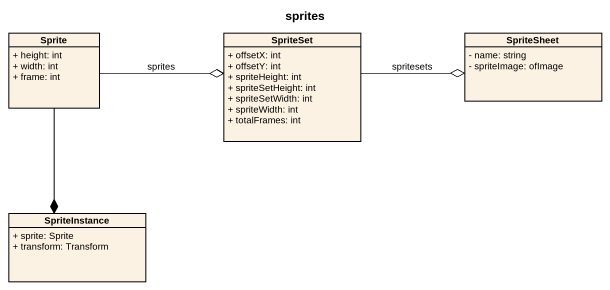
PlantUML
@startuml
title sprites
hide circle
hide empty members
skinparam classAttributeIconSize 0
class Sprite {
  + height: int
  + width: int
  + frame: int
}
class SpriteSet {
  + offsetX: int
  + offsetY: int
  + spriteHeight: int
  + spriteSetHeight: int
  + spriteSetWidth: int
  + spriteWidth: int
  + totalFrames: int
}
class SpriteSheet {
  - name: string
  - spriteImage: ofImage
}
class SpriteInstance {
  + sprite: Sprite
  + transform: Transform
}
Sprite -right-o SpriteSet : sprites
Sprite --* SpriteInstance
SpriteSet -right-o SpriteSheet : spritesets
@enduml
